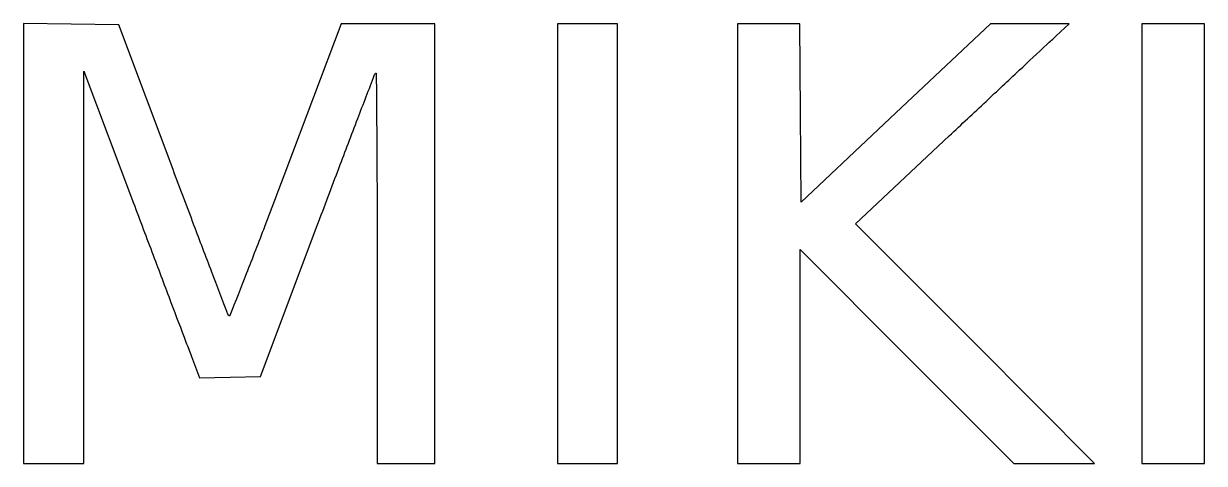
# Model space of a CAD drawing. Extents: x 0 to 511, y 0 to 190.
import ezdxf

# ---------------------------------------------------------------- set-up
doc = ezdxf.new("R2010")
doc.units = 0

msp = doc.modelspace()

# ---------------------------------------------------------------- linework, layer by layer
for points in [[(0, 95.020288), (0, 0), (13, 0), (26, 0), (26.036629, 84.75), (26.073258, 169.5), (47.557846, 112.5, 0.0001), (56.046893, 89.991591, 0.000132), (63.779265, 69.518218, 0.000093), (70.271334, 52.352288, 0.001326), (72.609852, 46.221592), (76.177269, 36.943184), (89.330038, 37.221592), (102.482808, 37.5), (127.062364, 102.737626, -0.000532), (136.53516, 127.798929, -0.000871), (144.621143, 149.011168, -0.000074), (151.907204, 168.016963, -0.105178), (152.32096, 168.654293, -0.665126), (152.59979, 168.540176, -0.000092), (152.800532, 144.263032, -0.001269), (152.951256, 117.085993, -0.000752), (153, 84.666667), (153, 0), (165.5, 0), (178, 0), (178, 95), (178, 190), (157.73776, 190), (137.47552, 190), (113.501782, 126.535978, -0.001232), (104.25942, 102.250438, -0.002074), (96.369639, 81.924257, -0.000192), (89.266988, 63.868954, -0.547302), (88.844845, 63.785978, -0.099729), (88.426164, 64.447093, -0.000081), (81.458483, 82.649631, -0.000889), (73.719225, 102.986029, -0.000544), (64.65917, 127), (41.156693, 189.5), (20.578346, 189.770288), (0, 190.040577)], [(309, 95), (309, 0), (322.5, 0), (336, 0), (336, 46.245968), (336, 92.491935), (382.25399, 46.245968), (428.507979, 0), (446.000384, 0), (463.492788, 0), (411.746865, 51.753101), (360.000942, 103.506201), (400.544746, 141.503101, -0.000166), (416.490868, 156.437584, -0.000227), (430.854864, 169.869147, -0.000146), (442.936643, 181.149765, -0.002679), (446.794274, 184.711015), (452.5, 189.922031), (435.5, 189.950643), (418.5, 189.979254), (377.5, 151.452049), (336.5, 112.924844), (336.238257, 151.462422), (335.976513, 190), (322.488257, 190), (309, 190)]]:
    msp.add_lwpolyline(points, format="xyb", close=True)
for points in [[(231, 95), (231, 0), (244, 0), (257, 0), (257, 95), (257, 190), (244, 190), (231, 190)], [(484, 95), (484, 0), (497.5, 0), (511, 0), (511, 95), (511, 190), (497.5, 190), (484, 190)]]:
    msp.add_lwpolyline(points, close=True)

doc.saveas('drawing.dxf')
